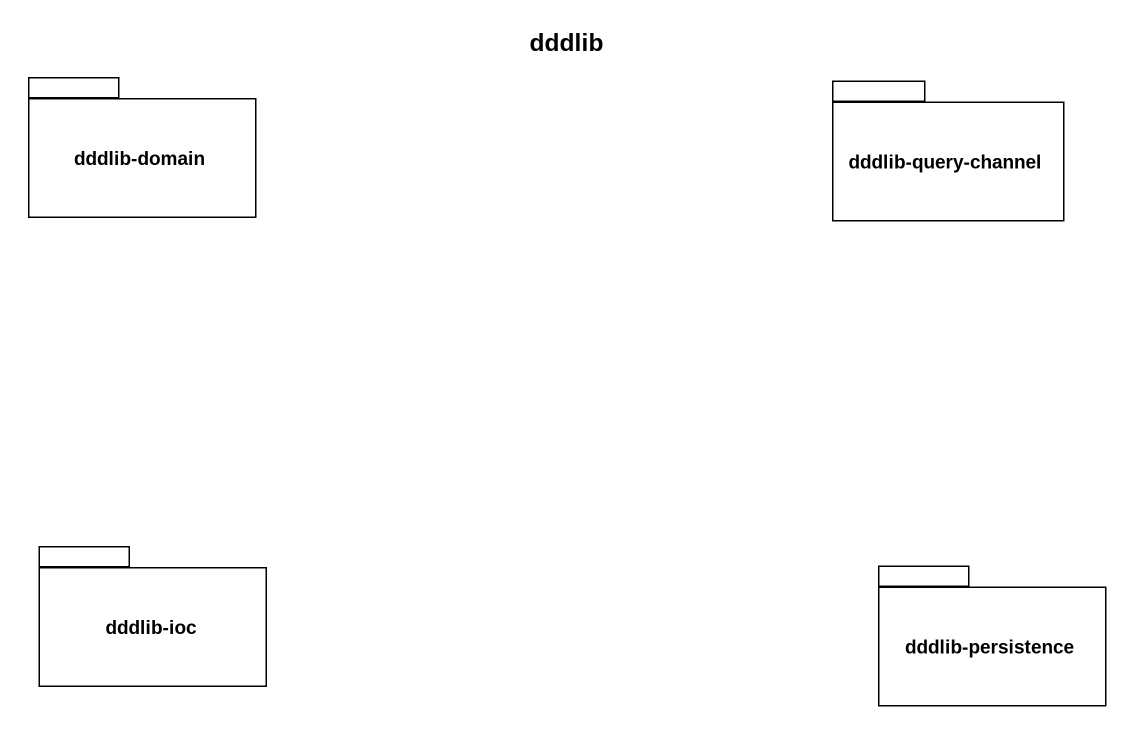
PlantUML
@startuml
title dddlib
package "dddlib-domain" as dddlib_domain {
}
package "dddlib-query-channel" as dddlib_query_channel {
}
package "dddlib-ioc" as dddlib_ioc {
}
package "dddlib-persistence" as dddlib_persistence {
}
@enduml
